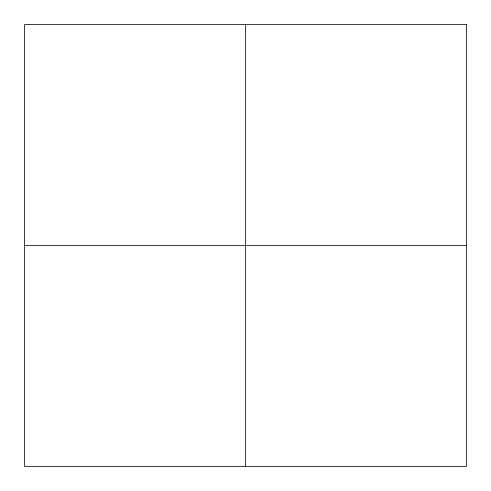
<?xml version="1.0" encoding="UTF-8"?>
<svg xmlns="http://www.w3.org/2000/svg" width="491" height="491" viewBox="0 0 491 491"><rect width="100%" height="100%" fill="white"/><g stroke="black" fill="none" stroke-linecap="round" stroke-linejoin="round"><path stroke-width="0.74" d="M24.55 245.5L466.45 245.5M245.5 24.55L245.5 466.45M466.45 24.55L24.55 24.55L24.55 466.45L466.45 466.45L466.45 24.55"/></g></svg>
